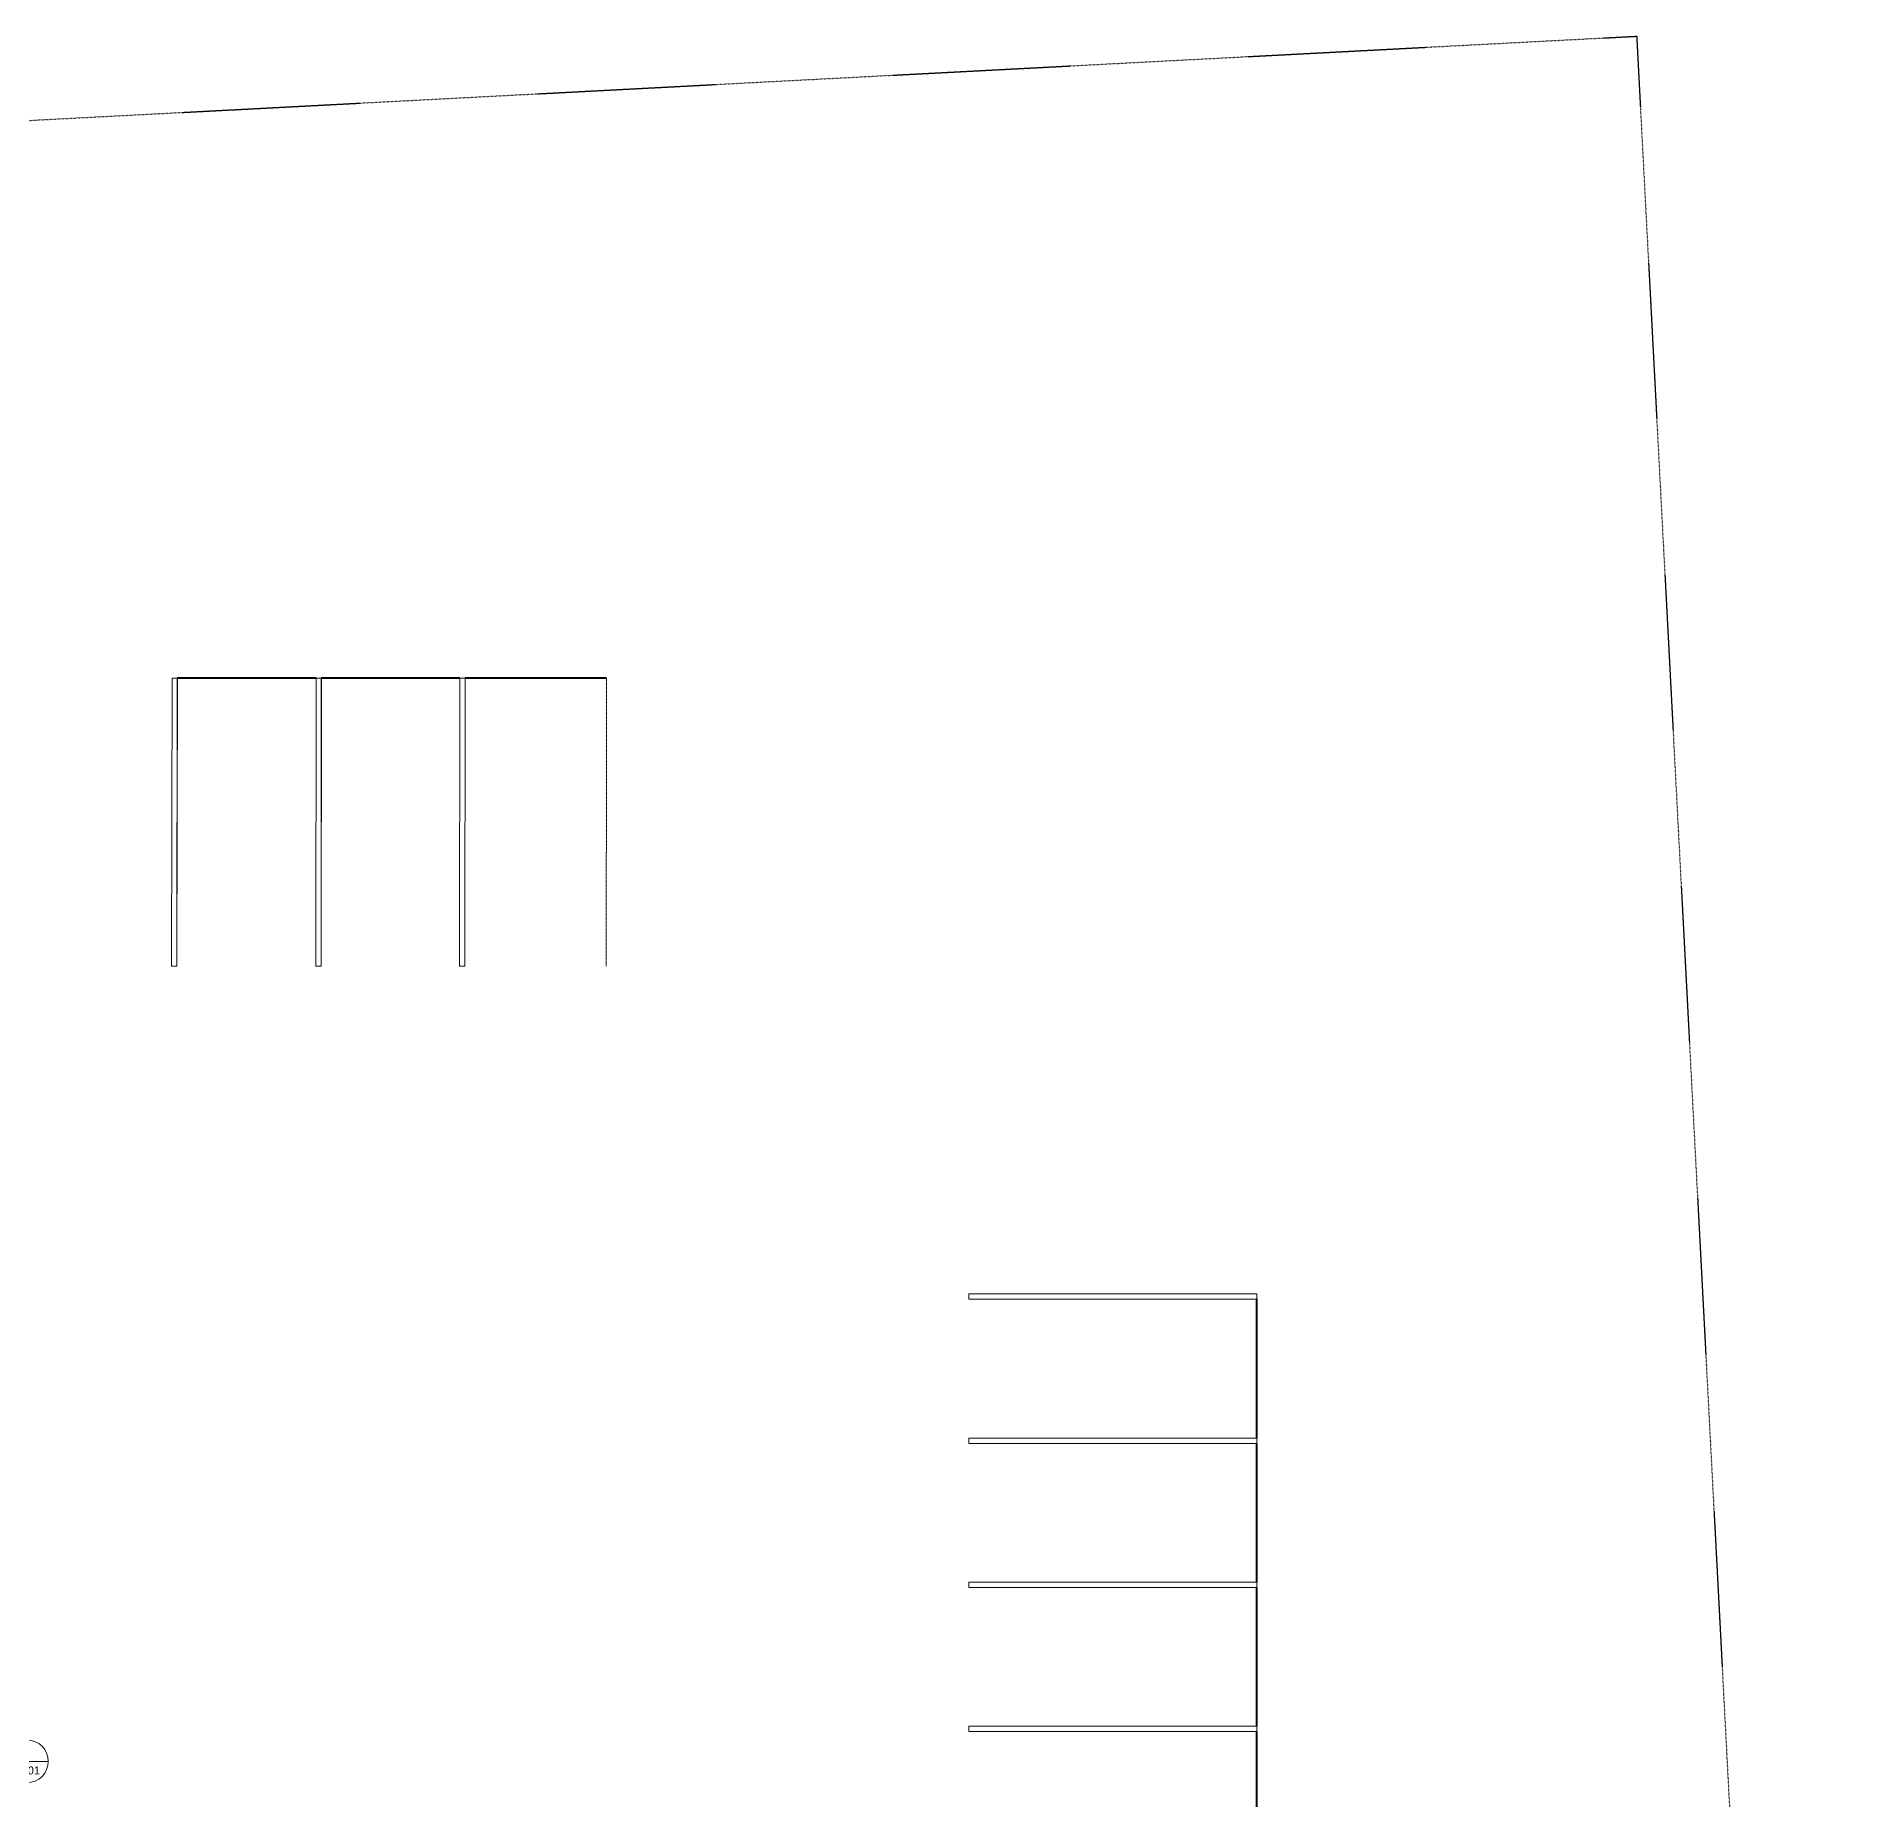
# Model space of a CAD drawing. Header units: inches. Extents: x -1969 to 2015, y -1363 to 1657.
# Drawn here: x 657 to 2015, y 335 to 1657 of the extents above; entities that cross this region are included whole.
import ezdxf

# ---------------------------------------------------------------- set-up
doc = ezdxf.new("R2010")
doc.units = ezdxf.units.IN
doc.header["$MEASUREMENT"] = 0
doc.linetypes.add('Center 1_4_', pattern=[0.53125, 0.25, -0.09375, 0.09375, -0.09375])
doc.linetypes.add('Double Dash 3_8_', pattern=[1, 0.375, -0.125, 0.125, -0.125, 0.125, -0.125])
for name, color, linetype, lineweight in [('C-PRKG', 70, 'Continuous', 9), ('C-PROP-LINE', 91, 'Double Dash 3_8_', 30), ('G-ANNO-SYMB', 111, 'Continuous', 9)]:
    doc.layers.add(name, color=color, linetype=linetype, lineweight=lineweight)
doc.styles.add('Arial', font='arial.ttf', dxfattribs={"height": 6})

# ---------------------------------------------------------------- blocks, each defined once
blk = doc.blocks.new('Parking Space - 9_ x 18_ - 90 deg-V11-GROUND FLOOR')
at = {"layer": 'C-PRKG'}
for p, q in [((1356.4, 278.1), (1356.4, 282.1)), ((1356.4, 282.1), (1356.4, 282.1)), ((1356.4, 282.1), (1356.4, 278.1)), ((1356.4, 282.1), (1572.3, 282.1)), ((1356.4, 278.1), (1356.4, 278.1)), ((1356.4, 278.1), (1572.3, 278.1)), ((1572.3, 282.1), (1572.3, 278.1)), ((1572.3, 278.1), (1572.3, 278.1))]:
    blk.add_line(p, q, dxfattribs=at)
at = {"layer": 'C-PRKG', "lineweight": 40}
blk.add_line((1572.3, 174.1), (1572.3, 278.1), dxfattribs=at)
blk = doc.blocks.new('Parking Space - 9_ x 18_ - 90 deg-V12-GROUND FLOOR')
at = {"layer": 'C-PRKG'}
for p, q in [((758.8, 959.9), (759.1, 1175.7)), ((759.1, 1175.7), (763, 1175.7)), ((763.1, 1175.7), (762.8, 959.9)), ((762.8, 959.9), (763, 1175.7)), ((763, 1175.7), (763.1, 1175.7)), ((762.8, 959.9), (758.8, 959.9)), ((758.8, 959.9), (758.8, 959.9)), ((758.8, 959.9), (762.8, 959.9)), ((762.8, 959.9), (762.8, 959.9))]:
    blk.add_line(p, q, dxfattribs=at)
at = {"layer": 'C-PRKG', "lineweight": 40}
blk.add_line((867.1, 1175.7), (763, 1175.7), dxfattribs=at)
blk = doc.blocks.new('Parking Space - 9_ x 18_ - 90 deg-V13-GROUND FLOOR')
at = {"layer": 'C-PRKG'}
for p, q in [((866.8, 959.9), (867.1, 1175.7)), ((867.1, 1175.7), (871, 1175.7)), ((871.1, 1175.7), (870.8, 959.9)), ((870.8, 959.9), (871, 1175.7)), ((871, 1175.7), (871.1, 1175.7)), ((870.8, 959.9), (866.8, 959.9)), ((866.8, 959.9), (866.8, 959.9)), ((866.8, 959.9), (870.8, 959.9)), ((870.8, 959.9), (870.8, 959.9))]:
    blk.add_line(p, q, dxfattribs=at)
at = {"layer": 'C-PRKG', "lineweight": 40}
blk.add_line((974.8, 1175.7), (871, 1175.7), dxfattribs=at)
blk = doc.blocks.new('Parking Space - 9_ x 18_ - 90 deg-V14-GROUND FLOOR')
at = {"layer": 'C-PRKG'}
for p, q in [((974.6, 959.9), (974.8, 1175.7)), ((974.8, 1175.7), (978.8, 1175.7)), ((978.8, 1175.7), (978.6, 959.9)), ((978.6, 959.9), (978.8, 1175.7)), ((978.8, 1175.7), (978.8, 1175.7)), ((978.6, 959.9), (974.6, 959.9)), ((974.6, 959.9), (974.6, 959.9)), ((974.6, 959.9), (978.6, 959.9)), ((978.6, 959.9), (978.6, 959.9))]:
    blk.add_line(p, q, dxfattribs=at)
at = {"layer": 'C-PRKG', "lineweight": 40}
blk.add_line((1084.8, 1175.7), (978.8, 1175.7), dxfattribs=at)
at = {"layer": 'C-PRKG', "linetype": 'Center 1_4_'}
blk.add_line((1084.8, 1175.7), (1084.6, 959.9), dxfattribs=at)
blk = doc.blocks.new('Family - ___-482687-GROUND FLOOR')
at = {"layer": 'C-PROP-LINE'}
for p, q in [((-1881.8, 1461.2), (1857.1, 1657.1)), ((1857.1, 1657.1), (2015.4, -1362.7))]:
    blk.add_line(p, q, dxfattribs=at)
blk = doc.blocks.new('Section - Section Head - Filled-22785-GROUND FLOOR')
at = {"layer": 'G-ANNO-SYMB'}
h = blk.add_hatch(color=256, dxfattribs=at)
edge = h.paths.add_edge_path()
edge.add_line((-0.427, 0.177), (-0.25, 0.354))
edge.add_line((-0.25, 0.354), (-0.25, 0.25))
edge.add_arc((-0.25, 0), 0.25, 90, 135)
h = blk.add_hatch(color=256, dxfattribs=at)
edge = h.paths.add_edge_path()
edge.add_arc((-0.25, 0), 0.25, 45, 90)
edge.add_line((-0.25, 0.25), (-0.25, 0.354))
edge.add_line((-0.25, 0.354), (-0.073, 0.177))
h = blk.add_hatch(color=256, dxfattribs=at)
edge = h.paths.add_edge_path()
edge.add_arc((-0.25, 0), 0.25, 137.9216, 180)
edge.add_line((-0.5, 0), (-0.604, 0))
edge.add_line((-0.604, 0), (-0.436, 0.168))
h = blk.add_hatch(color=256, dxfattribs=at)
edge = h.paths.add_edge_path()
edge.add_line((-0.064, 0.168), (0.104, 0))
edge.add_line((0.104, 0), (0, 0))
edge.add_arc((-0.25, 0), 0.25, 0, 42.0784)
for p, q in [((-0.25, 0.354), (-0.604, 0)), ((-0.25, 0.354), (-0.427, 0.177)), ((-0.25, 0.354), (0.104, 0)), ((-0.25, 0.25), (-0.25, 0.354)), ((-0.073, 0.177), (-0.25, 0.354)), ((-0.25, 0.354), (-0.25, 0.25)), ((-0.436, 0.168), (-0.604, 0)), ((-0.604, 0), (-0.5, 0)), ((0.104, 0), (-0.064, 0.168)), ((0, 0), (0.104, 0)), ((-0.5, 0), (-0.604, 0)), ((0, 0), (0.104, 0))]:
    blk.add_line(p, q, dxfattribs=at)
for start, end in [(360, 180), (90, 135), (45, 90), (137.9216, 180), (180, 360), (0, 42.0784)]:
    blk.add_arc((-0.25, 0), 0.25, start, end, dxfattribs=at)

msp = doc.modelspace()

# ---------------------------------------------------------------- linework, layer by layer
at = {"layer": 'G-ANNO-SYMB'}
msp.add_line((634.3466, 363.6699), (666.3466, 363.6699), dxfattribs=at)

# ---------------------------------------------------------------- block references
at = {"layer": 'C-PRKG'}
for name, p in [('Parking Space - 9_ x 18_ - 90 deg-V12-GROUND FLOOR', (0, 0)), ('Parking Space - 9_ x 18_ - 90 deg-V13-GROUND FLOOR', (0, 0)), ('Parking Space - 9_ x 18_ - 90 deg-V14-GROUND FLOOR', (0, 0)), ('Parking Space - 9_ x 18_ - 90 deg-V11-GROUND FLOOR', (0, 432)), ('Parking Space - 9_ x 18_ - 90 deg-V11-GROUND FLOOR', (0, 324)), ('Parking Space - 9_ x 18_ - 90 deg-V11-GROUND FLOOR', (0, 216)), ('Parking Space - 9_ x 18_ - 90 deg-V11-GROUND FLOOR', (0, 108))]:
    msp.add_blockref(name, p, dxfattribs=at)
at = {"layer": 'C-PROP-LINE'}
msp.add_blockref('Family - ___-482687-GROUND FLOOR', (0, 0), dxfattribs=at)
at = {"layer": 'G-ANNO-SYMB', "extrusion": (0, 0, -1), "xscale": 63.99999999999997, "yscale": 63.99999999999997, "zscale": 63.99999999999997, "rotation": 270.0000000000003}
msp.add_blockref('Section - Section Head - Filled-22785-GROUND FLOOR', (-650.3466, 347.6699), dxfattribs=at)

# ---------------------------------------------------------------- texts
at = {"layer": 'G-ANNO-SYMB', "insert": (640.6365, 359.8515), "char_height": 6, "width": 23.836, "attachment_point": 1, "style": 'Arial'}
msp.add_mtext('A401', dxfattribs=at)

doc.saveas('drawing.dxf')
